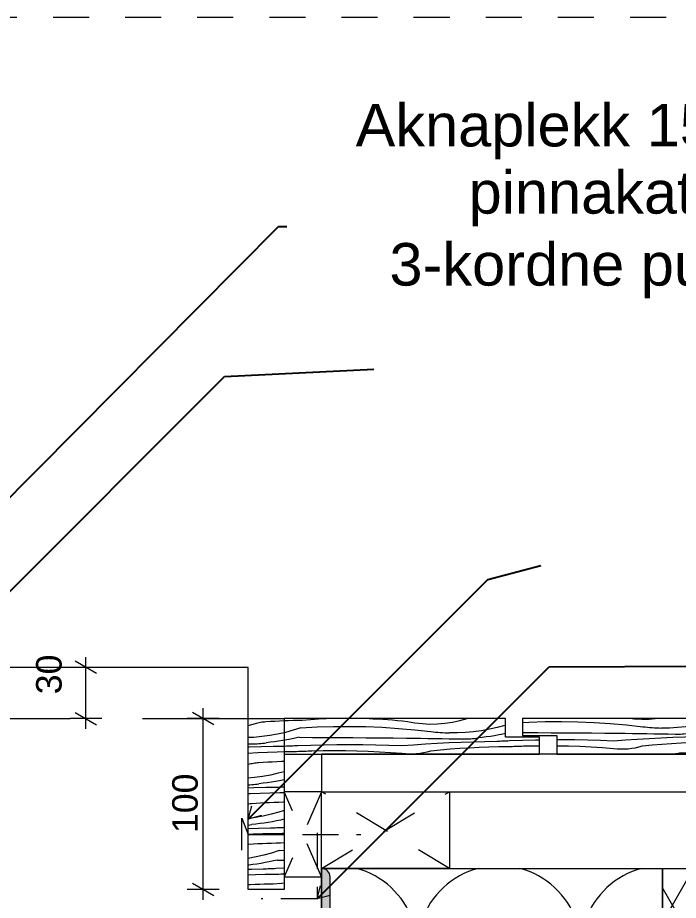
# Model space of a CAD drawing. Header units: millimetres. Extents: x 1959 to 4564, y -1095 to 178.
# Drawn here: x 3506 to 3894, y -340 to 178 of the extents above; entities that cross this region are included whole.
import ezdxf

# ---------------------------------------------------------------- set-up
doc = ezdxf.new("R2010")
doc.units = ezdxf.units.MM
doc.header["$MEASUREMENT"] = 0
for name, pattern in [('Dashed', [42.333333333324, 21.166666666662, -21.166666666662]), ('Hidden Line', [31.749999999993, 21.166666666662, -10.583333333331]), ('Long Dashed', [105.833330154419, 63.49999904632571, -42.3333311080933])]:
    doc.linetypes.add(name, pattern=pattern)
for name, color, linetype, lineweight in [('0_Pen_No__1', 7, 'Continuous', 13), ('2D Drafting - General_Pen_No__1', 7, 'Continuous', 13), ('2D Drafting - General_Pen_No__141', 7, 'Continuous', 20), ('2D Drafting - General_Pen_No__2', 8, 'Continuous', 15), ('Annotation - Label_Pen_No__2', 8, 'Continuous', 15), ('Dimensioning - General_Pen_No__1', 7, 'Continuous', 13), ('Structural - Bearing_Pen_No__1', 7, 'Continuous', 13)]:
    doc.layers.add(name, color=color, linetype=linetype, lineweight=lineweight)
for name, color, linetype, lineweight, true_color in [('0_Pen_No__61', 7, 'Continuous', 20, 0x6a6a6a), ('2D Drafting - General_Pen_No__145', 7, 'Continuous', 20, 0x0077b0), ('2D Drafting - General_Pen_No__161', 7, 'Continuous', 13, 0x6a6a6a), ('2D Drafting - General_Pen_No__61', 7, 'Continuous', 20, 0x6a6a6a), ('Structural - Bearing_Pen_No__161', 7, 'Continuous', 13, 0x6a6a6a)]:
    doc.layers.add(name, color=color, linetype=linetype, lineweight=lineweight, true_color=true_color)
doc.layers.add('Dimensioning - General', color=7, linetype='Continuous')
doc.styles.add('GENERATED_STYLE_1', font='')
doc.styles.get('GENERATED_STYLE_1').set_extended_font_data('Arial')
doc.dimstyles.new('GENERATED_STYLE__1', dxfattribs={"dimtxt": 15, "dimasz": 9.500000000000002, "dimexe": 0.18, "dimexo": 0.0625, "dimgap": 0, "dimtad": 1, "dimdec": 0, "dimzin": 0, "dimdsep": 46, "dimtxsty": 'GENERATED_STYLE_1', "dimblk": 'ARROWHEAD_2', "dimblk1": 'ARROWHEAD_2', "dimblk2": 'ARROWHEAD_2', "dimcen": 0.09, "dimse1": 1, "dimse2": 1, "dimclrd": 7, "dimclre": 7, "dimclrt": 7, "dimadec": 0, "dimazin": 0, "dimtfac": 1, "dimtdec": 4, "dimtmove": 2, "dimatfit": 3, "dimfxl": 0, "dimtolj": 1, "dimtzin": 0, "dimarcsym": 0})
doc.dimstyles.new('GENERATED_STYLE__2', dxfattribs={"dimtxt": 15, "dimasz": 9.500000000000002, "dimexe": 0.18, "dimexo": 0.0625, "dimgap": 0, "dimtad": 1, "dimdec": 0, "dimzin": 0, "dimdsep": 46, "dimtxsty": 'GENERATED_STYLE_1', "dimblk": 'ARROWHEAD_2', "dimblk1": 'ARROWHEAD_2', "dimblk2": 'ARROWHEAD_2', "dimcen": 0.09, "dimse1": 1, "dimse2": 1, "dimclrd": 7, "dimclre": 7, "dimclrt": 7, "dimadec": 0, "dimazin": 0, "dimtfac": 1, "dimtdec": 4, "dimtmove": 0, "dimatfit": 3, "dimfxl": 0, "dimtolj": 1, "dimtzin": 0, "dimarcsym": 0})
doc.dimstyles.new('GENERATED_STYLE__3', dxfattribs={"dimtxt": 15, "dimasz": 9.500000000000002, "dimexe": 0.18, "dimexo": 0.0625, "dimgap": 0, "dimtad": 1, "dimtih": 1, "dimtoh": 1, "dimdec": 0, "dimzin": 0, "dimdsep": 46, "dimtxsty": 'GENERATED_STYLE_1', "dimblk": 'ARROWHEAD_2', "dimblk1": 'ARROWHEAD_2', "dimblk2": 'ARROWHEAD_2', "dimcen": 0.09, "dimse1": 1, "dimse2": 1, "dimclrd": 7, "dimclre": 7, "dimclrt": 7, "dimadec": 0, "dimazin": 0, "dimtfac": 1, "dimtdec": 4, "dimtmove": 0, "dimatfit": 3, "dimfxl": 0, "dimtolj": 1, "dimtzin": 0, "dimarcsym": 0})
doc.dimstyles.new('GENERATED_STYLE__4', dxfattribs={"dimtxt": 0.18, "dimasz": 7.6, "dimexe": 0.18, "dimexo": 0.0625, "dimgap": 0, "dimtad": 0, "dimtih": 1, "dimtoh": 1, "dimdec": 4, "dimzin": 0, "dimdsep": 46, "dimcen": 0.09, "dimadec": 0, "dimazin": 0, "dimtfac": 1, "dimtdec": 4, "dimtmove": 0, "dimatfit": 3, "dimldrblk": 'ARROWHEAD_14', "dimfxl": 0, "dimtolj": 1, "dimtzin": 0, "dimarcsym": 0})

# ---------------------------------------------------------------- blocks, each defined once
blk = doc.blocks.new('*X1')
at = {"layer": 'Structural - Bearing_Pen_No__161', "color": 251, "linetype": 'Continuous', "lineweight": 13, "true_color": 0x6a6a6a}
for p, q in [((3730.678534589301, -396.4419198318832), (3701.878517455545, -434.8419069815673)), ((3749.878534589299, -396.4419283987611), (3778.678517455542, -434.8419412490789)), ((3826.678534589291, -396.4419626662727), (3797.878517455535, -434.8419498159568)), ((3845.878534589289, -396.4419712331506), (3874.678517455533, -434.8419840834683))]:
    blk.add_line(p, q, dxfattribs=at)
for centre, radius, start, end in [((3692.278547439621, -367.6419026981318), 47.99999999999903, 323.1300767892644, 75.16331784254915), ((3788.278547439612, -367.6419455325213), 47.99999999999903, 104.8356738154674, 216.8698720809489), ((3788.278547439612, -367.6419455325213), 47.99999999999903, 323.1300767892644, 75.16460451524607), ((3884.278547439602, -367.6419883669108), 47.99999999999903, 104.8343870336753, 216.8698720809489), ((3740.278504605226, -463.6419241153186), 48.0000000000016, 143.1300767892667, 269.9999744351073), ((3740.278504605225, -463.6419241153186), 48.0000000000016, 269.999974435107, 36.86987208094741), ((3836.278504605216, -463.6419669497081), 48.0000000000016, 143.1300767892667, 269.9999744351073), ((3836.278504605216, -463.6419669497081), 48.0000000000016, 4.59853779328452, 36.86987208094741), ((3644.278504605235, -463.6418812809292), 48.0000000000016, 326.1106141732368, 33.88968641848844), ((3836.278504605216, -463.6419669497081), 48.0000000000016, 269.999974435107, 355.4017263631536)]:
    blk.add_arc(centre, radius, start, end, dxfattribs=at)
blk = doc.blocks.new('*X7')
at = {"layer": '2D Drafting - General_Pen_No__161', "color": 251, "linetype": 'Continuous', "lineweight": 13, "true_color": 0x6a6a6a}
for p, q in [((3662.123579217345, -234.4195695404179), (3664.758369976576, -234.3108395510164)), ((3664.758369976576, -234.3108395510164), (3667.420791545399, -234.2198278556168)), ((3667.420791545399, -234.2198278556168), (3670.08379024737, -234.1476499356244)), ((3670.08379024737, -234.1476499356244), (3672.747232855407, -234.0943094020269)), ((3671.942204560736, -238.6598517338737), (3681.492219585207, -238.1500888398378)), ((3672.747232855408, -234.0943094020268), (3677.563301727524, -233.7322785966518)), ((3677.563301727524, -233.7322785966518), (3682.384268426119, -233.4426827126181)), ((3681.492219585207, -238.1500888398378), (3691.051598149039, -237.8656127440251)), ((3682.384268426119, -233.4426827126181), (3686.842647357923, -233.2420735485905)), ((3691.051598149039, -237.8656127440251), (3700.615026430643, -237.8065815796456)), ((3700.615026430643, -237.8065815796456), (3710.177188357291, -237.9730281606605)), ((3710.177188357291, -237.9730281606605), (3719.732768560188, -238.3648599635412)), ((3712.042701789625, -233.2420735485905), (3714.253898846407, -233.3355038045909)), ((3714.253898846407, -233.3355038045909), (3717.151923291132, -233.4841869426458)), ((3717.151923291132, -233.4841869426458), (3720.048486655813, -233.6590384000305)), ((3719.732768560188, -238.3648599635412), (3729.276455329159, -238.9818591787009)), ((3720.048486655813, -233.6590384000305), (3722.94335265296, -233.8600439132175)), ((3722.94335265296, -233.8600439132175), (3725.836285133541, -234.0871870851585)), ((3725.836285133541, -234.0871870851585), (3728.727048106257, -234.3404493866229)), ((3728.727048106257, -234.3404493866229), (3731.615405756781, -234.6198101577094)), ((3731.615405756781, -234.6198101577094), (3734.501122467005, -234.9252466095309)), ((3734.501122467005, -234.9252466095309), (3738.865616053865, -235.7177987668007)), ((3738.865616053865, -235.7177987668007), (3743.272391576676, -236.2250193137837)), ((3743.272391576676, -236.2250193137837), (3747.702815447466, -236.4447635216109)), ((3747.702815447466, -236.4447635216109), (3752.1381540837, -236.3761022249531)), ((3752.1381540837, -236.3761022249531), (3756.559653121277, -236.0193257509)), ((3756.559653121277, -236.0193257509), (3760.948616715385, -235.3759426913419)), ((3760.948616715385, -235.3759426913419), (3765.286486593922, -234.4486735240475)), ((3765.286486593922, -234.4486735240475), (3769.554920529201, -233.2414391094082)), ((3791.770449840566, -237.2465465092184), (3787.234335479828, -238.4917373464769)), ((3792.123579217343, -237.1325726156574), (3791.770449840566, -237.2465465092184)), ((3662.929558697507, -241.3498606988226), (3662.123579217345, -241.5331549951541)), ((3667.465673058245, -240.1046698615641), (3662.929558697507, -241.3498606988226)), ((3671.942204560736, -238.6598517338738), (3667.465673058245, -240.1046698615641)), ((3729.276455329159, -238.9818591787009), (3738.802943565294, -239.8236828315698)), ((3738.802943565294, -239.8236828315698), (3748.30693772992, -240.8898629732476)), ((3748.30693772992, -240.8898629732476), (3749.671789551457, -241.0503310621269)), ((3749.671789551457, -241.0503310621269), (3751.038603364658, -241.1931263783725)), ((3751.038603364658, -241.1931263783725), (3752.407150343468, -241.3182250158105)), ((3752.407150343468, -241.3182250158105), (3753.777201371673, -241.4256060309681)), ((3753.777201371673, -241.4256060309681), (3755.148527081255, -241.5152514465804)), ((3755.148527081255, -241.5152514465804), (3756.520897890795, -241.5871462545994)), ((3756.520897890795, -241.5871462545994), (3757.894084043911, -241.6412784187076)), ((3757.894084043911, -241.6412784187076), (3759.267855647716, -241.6776388763307)), ((3763.974539952987, -241.6517490877906), (3759.270634018558, -241.6618819522825)), ((3768.673383937299, -241.4333482499011), (3763.974539952987, -241.6517490877906)), ((3773.357949319035, -241.0071078258143), (3768.673383937299, -241.4333482499011)), ((3778.019047452824, -240.3738638743278), (3773.357949319035, -241.0071078258143)), ((3782.647535723645, -239.5348584859306), (3778.019047452824, -240.3738638743278)), ((3787.234335479828, -238.4917373464769), (3782.647535723645, -239.5348584859306)), ((3785.644296144244, -243.2957170545756), (3783.2206306083, -243.6805484351096)), ((3788.061356694875, -242.8713727178046), (3785.644296144244, -243.2957170545756)), ((3790.471168125611, -242.4076285104456), (3788.061356694875, -242.8713727178046)), ((3792.123579217343, -242.06157343632), (3790.471168125611, -242.4076285104456)), ((3663.756579912553, -245.7294960701504), (3662.123579217345, -246.0161891762764)), ((3666.166391343289, -245.2657518627914), (3663.756579912553, -245.7294960701504)), ((3668.568311451404, -244.762731370363), (3666.166391343289, -245.2657518627914)), ((3670.961700137167, -244.2205686453177), (3668.568311451404, -244.762731370363)), ((3670.961700137167, -244.2205686453176), (3678.830595728466, -244.271700457173)), ((3677.736671116339, -248.7731835770045), (3685.365564202809, -248.5777224521264)), ((3678.830595728466, -244.271700457173), (3686.69947270025, -244.3256216207461)), ((3685.365564202809, -248.5777224521264), (3692.996097087719, -248.4629066499582)), ((3686.69947270025, -244.3256216207461), (3694.568330063753, -244.3823321292627)), ((3692.996097087719, -248.4629066499582), (3700.627417290077, -248.4287489976889)), ((3694.568330063753, -244.3823321292627), (3702.43716683021, -244.4418319755905)), ((3700.627417290077, -248.4287489976889), (3708.258672240931, -248.475253311402)), ((3702.43716683021, -244.4418319755905), (3710.305982010867, -244.504121152259)), ((3708.258672240931, -248.475253311402), (3715.889009378618, -248.6024143956486)), ((3710.305982010867, -244.504121152259), (3718.174774616972, -244.5691996514352)), ((3715.889009378618, -248.6024143956486), (3723.517576244016, -248.8102180440279)), ((3718.174774616972, -244.5691996514352), (3726.043543659766, -244.6370674649444)), ((3726.043543659766, -244.6370674649444), (3733.912288150498, -244.7077245842675)), ((3731.143520575774, -249.0986410407729), (3738.106584938535, -248.579910769503)), ((3733.912288150498, -244.7077245842675), (3738.091034166706, -244.749348317397)), ((3738.091034166706, -244.749348317397), (3742.269707847023, -244.7976916369654)), ((3738.106584938535, -248.579910769503), (3745.073684253236, -248.1185285490274)), ((3742.269707847023, -244.7976916369654), (3746.448298386101, -244.8527544179652)), ((3745.073684253236, -248.1185285490274), (3752.044346207295, -247.7145256573025)), ((3746.448298386101, -244.8527544179652), (3750.626794978805, -244.9145365180131)), ((3750.626794978805, -244.9145365180131), (3754.805186820243, -244.983037777351)), ((3752.044346207295, -247.7145256573025), (3759.01809824661, -247.3679294824337)), ((3754.805186820243, -244.983037777351), (3758.983463105793, -245.0582580188462)), ((3758.983463105793, -245.0582580188462), (3763.161613031134, -245.1401970479917)), ((3759.01809824661, -247.3679294824337), (3765.994467607597, -247.0787635208183)), ((3763.161613031134, -245.1401970479917), (3767.33962579227, -245.2288546529074)), ((3765.994467607597, -247.0787635208183), (3772.972981349241, -246.847047375553)), ((3767.33962579227, -245.2288546529074), (3768.41564156676, -245.239939702911)), ((3768.41564156676, -245.239939702911), (3769.491621584514, -245.2258036965002)), ((3769.491621584514, -245.2258036965002), (3770.566974762816, -245.1864543991994)), ((3770.566974762816, -245.1864543991994), (3771.641110363301, -245.1219134272924)), ((3771.641110363301, -245.1219134272924), (3772.71343831647, -245.0322162359478)), ((3772.71343831647, -245.0322162359478), (3773.783369545846, -244.9174120997421)), ((3772.972981349241, -246.847047375553), (3779.953166385152, -246.6727967551052)), ((3773.783369545846, -244.9174120997421), (3774.850316291574, -244.7775640855905)), ((3774.850316291574, -244.7775640855905), (3775.913692433309, -244.6127490181003)), ((3778.35606974765, -244.3312726622281), (3775.916470804152, -244.5969920940521)), ((3780.79100598182, -244.0257643037628), (3778.35606974765, -244.3312726622281)), ((3779.953166385152, -246.6727967551052), (3786.934549515643, -246.5560234722477)), ((3783.2206306083, -243.6805484351096), (3780.79100598182, -244.0257643037628)), ((3786.937327886486, -246.5402665481996), (3787.871839312423, -246.4923866240284)), ((3787.871839312423, -246.4923866240284), (3788.80641200728, -246.4457178938998)), ((3788.80641200728, -246.4457178938998), (3789.741044401264, -246.4002604362028)), ((3789.741044401264, -246.4002604362028), (3790.675734924481, -246.3560143272919)), ((3790.675734924481, -246.3560143272919), (3791.610482006938, -246.3129796414869)), ((3791.610482006938, -246.3129796414869), (3792.545284078549, -246.271156451073)), ((3792.545284078549, -246.271156451073), (3793.480139569135, -246.2305448262999)), ((3793.480139569135, -246.2305448262999), (3794.415046908426, -246.1911448353845)), ((3794.415046908426, -246.1911448353846), (3802.04144789866, -245.9150602246588)), ((3802.04144789866, -245.9150602246588), (3809.67034098513, -245.7195990997807)), ((3809.67034098513, -245.7195990997807), (3812.123579217343, -245.6826854897106)), ((3662.123579217345, -249.422613610833), (3662.629772733322, -249.4141468245935)), ((3662.123579217345, -252.6244011390687), (3663.783312564978, -252.5848844987468)), ((3662.632551104165, -249.3983899005453), (3663.567062530101, -249.3505099763742)), ((3663.567062530101, -249.3505099763742), (3664.501635224959, -249.3038412462456)), ((3663.783312564978, -252.5848844987468), (3669.498901582456, -252.5165114944139)), ((3664.501635224959, -249.3038412462456), (3665.436267618943, -249.2583837885486)), ((3665.436267618943, -249.2583837885486), (3666.370958142159, -249.2141376796376)), ((3666.370958142159, -249.2141376796376), (3667.305705224617, -249.1711029938327)), ((3667.305705224617, -249.1711029938327), (3668.240507296228, -249.1292798034187)), ((3668.240507296228, -249.1292798034187), (3669.175362786813, -249.0886681786456)), ((3669.175362786813, -249.0886681786456), (3670.110270126105, -249.0492681877303)), ((3669.498901582456, -252.5165114944139), (3670.608277776301, -252.4669050410628)), ((3670.110270126105, -249.0492681877302), (3677.736671116339, -248.7731835770045)), ((3670.608277776301, -252.4669050410628), (3671.717764572705, -252.4198371295927)), ((3671.717764572705, -252.4198371295927), (3672.82735616283, -252.3753080064324)), ((3672.82735616283, -252.3753080064324), (3673.937046737289, -252.3333179047192)), ((3673.937046737289, -252.3333179047192), (3675.046830486177, -252.2938670442966)), ((3675.046830486177, -252.2938670442966), (3676.156701599103, -252.256955631714)), ((3676.156701599103, -252.256955631714), (3677.266654265215, -252.2225838602251)), ((3677.266654265215, -252.2225838602251), (3678.376682673237, -252.1907519097868)), ((3678.37946104408, -252.1749949857386), (3684.987280234966, -252.0380906223349)), ((3684.987280234966, -252.0380906223349), (3691.596351049679, -251.9911840100503)), ((3691.596351049679, -251.9911840100503), (3698.205447785856, -252.0342838480721)), ((3698.205447785856, -252.0342838480721), (3704.813344736323, -252.1673821432079)), ((3704.813344736323, -252.1673821432079), (3711.418816416421, -252.3904542113686)), ((3711.418816416421, -252.3904542113686), (3718.020637791273, -252.7034586821453)), ((3718.020637791273, -252.7034586821453), (3724.617584502977, -253.1063375064822)), ((3723.517576244016, -248.8102180440279), (3731.143520575774, -249.0986410407729)), ((3724.617584502977, -253.1063375064822), (3731.208433097678, -253.5990159674425)), ((3731.208433097678, -253.5990159674425), (3733.340407922364, -253.8357842181092)), ((3733.340407922364, -253.8357842181092), (3735.48238872436, -253.9510842679734)), ((3737.627460536938, -253.94454389334), (3739.768698414647, -253.8161842085316)), ((3739.768698414647, -253.8161842085316), (3741.899189789144, -253.5664195977241)), ((3741.899189789144, -253.5664195977241), (3744.012056785074, -253.1960563771888)), ((3744.012056785074, -253.1960563771888), (3746.100478423948, -252.7062901922578)), ((3746.100478423948, -252.7062901922578), (3748.157712644336, -252.0987021574164)), ((3748.157712644336, -252.0987021574164), (3753.848012482973, -251.5572961814216)), ((3753.848012482973, -251.5572961814216), (3759.544324785448, -251.0833142860796)), ((3759.544324785448, -251.0833142860796), (3765.245850675405, -250.6768229447349)), ((3765.245850675405, -250.6768229447349), (3770.951790545312, -250.3378791655539)), ((3770.951790545312, -250.3378791655539), (3776.661344168599, -250.0665304835308)), ((3776.661344168599, -250.0665304835308), (3782.373710811892, -249.8628149538204)), ((3782.373710811892, -249.8628149538204), (3788.088089347299, -249.726761146401)), ((3788.088089347299, -249.726761146401), (3793.803678364777, -249.6583881420681)), ((3793.803678364777, -249.6583881420682), (3794.913054558622, -249.6087816887171)), ((3794.913054558622, -249.6087816887171), (3796.022541355027, -249.561713777247)), ((3796.022541355027, -249.561713777247), (3797.132132945151, -249.5171846540867)), ((3797.132132945151, -249.5171846540867), (3798.24182351961, -249.4751945523735)), ((3798.24182351961, -249.4751945523735), (3799.351607268498, -249.4357436919509)), ((3799.351607268498, -249.4357436919509), (3800.461478381424, -249.3988322793683)), ((3800.461478381424, -249.3988322793683), (3801.571431047536, -249.3644605078794)), ((3801.571431047536, -249.3644605078794), (3802.681459455558, -249.3326285574411)), ((3802.684237826401, -249.316871633393), (3809.292057017287, -249.1799672699893)), ((3809.292057017287, -249.1799672699893), (3812.123579217343, -249.1598710843473)), ((3735.48238872436, -253.9510842679734), (3737.627460536938, -253.94454389334))]:
    blk.add_line(p, q, dxfattribs=at)
blk = doc.blocks.new('*X8')
at = {"layer": '2D Drafting - General_Pen_No__161', "color": 251, "linetype": 'Continuous', "lineweight": 13, "true_color": 0x6a6a6a}
for p, q in [((3802.123579216365, -235.4880459913635), (3805.796996367528, -235.2919654874921)), ((3805.796996367528, -235.2919654874921), (3815.356374931361, -235.0074893916794)), ((3815.356374931361, -235.0074893916794), (3824.919803212964, -234.9484582272999)), ((3824.919803212964, -234.9484582272999), (3834.481965139611, -235.1149048083148)), ((3834.481965139611, -235.1149048083148), (3844.037545342509, -235.5067366111955)), ((3844.037545342509, -235.5067366111955), (3853.58123211148, -236.1237358263552)), ((3853.58123211148, -236.1237358263552), (3863.107720347616, -236.9655594792241)), ((3863.107720347616, -236.9655594792241), (3872.611714512241, -238.0317396209019)), ((3866.492708320976, -233.2420744426611), (3867.577168358997, -233.366895961438)), ((3867.577168358997, -233.366895961438), (3872.007592229786, -233.5866401692651)), ((3872.007592229786, -233.5866401692651), (3876.442930866021, -233.5179788726074)), ((3872.611714512241, -238.0317396209019), (3873.976566333778, -238.1922077097812)), ((3873.976566333778, -238.1922077097812), (3875.343380146979, -238.3350030260268)), ((3875.343380146979, -238.3350030260268), (3876.711927125789, -238.4601016634648)), ((3876.442930866021, -233.5179788726074), (3879.862189870439, -233.2420744426611)), ((3897.662726101357, -238.1489844734685), (3892.97816071962, -238.5752248975554)), ((3902.323824235144, -237.515740521982), (3897.662726101357, -238.1489844734685)), ((3906.952312505966, -236.6767351335849), (3902.323824235144, -237.515740521982)), ((3911.539112262149, -235.6336139941311), (3906.952312505966, -236.6767351335849)), ((3916.075226622888, -234.3884231568726), (3911.539112262149, -235.6336139941311)), ((3919.62699970329, -233.2420744426611), (3916.075226622888, -234.3884231568726)), ((3802.123579216365, -241.4070025069353), (3803.135372510787, -241.4135771048273)), ((3803.135372510787, -241.4135771048273), (3811.004249482571, -241.4674982684004)), ((3811.004249482571, -241.4674982684004), (3818.873106846074, -241.524208776917)), ((3818.873106846074, -241.524208776917), (3826.741943612531, -241.5837086232448)), ((3826.741943612531, -241.5837086232448), (3834.610758793188, -241.6459977999133)), ((3834.610758793188, -241.6459977999133), (3842.479551399293, -241.7110762990895)), ((3842.479551399293, -241.7110762990895), (3850.348320442087, -241.7789441125987)), ((3850.348320442087, -241.7789441125987), (3858.21706493282, -241.8496012319218)), ((3858.21706493282, -241.8496012319218), (3862.395810949027, -241.8912249650513)), ((3862.395810949027, -241.8912249650513), (3866.574484629344, -241.9395682846197)), ((3866.574484629344, -241.9395682846197), (3870.753075168422, -241.9946310656195)), ((3870.753075168422, -241.9946310656195), (3874.931571761126, -242.0564131656674)), ((3874.931571761126, -242.0564131656674), (3879.109963602565, -242.1249144250053)), ((3876.711927125789, -238.4601016634648), (3878.081978153994, -238.5674826786224)), ((3878.081978153994, -238.5674826786224), (3879.453303863575, -238.6571280942347)), ((3879.109963602565, -242.1249144250053), (3883.288239888115, -242.2001346665005)), ((3879.453303863575, -238.6571280942347), (3880.825674673116, -238.7290229022537)), ((3880.825674673116, -238.7290229022537), (3882.198860826232, -238.7831550663619)), ((3882.198860826232, -238.7831550663619), (3883.572632430037, -238.819515523985)), ((3883.288239888115, -242.2001346665005), (3887.466389813455, -242.282073695646)), ((3888.279316735308, -238.7936257354448), (3883.57541080088, -238.8037585999367)), ((3887.466389813455, -242.282073695646), (3891.644402574592, -242.3707313005617)), ((3892.97816071962, -238.5752248975554), (3888.279316735308, -238.7936257354448)), ((3891.644402574592, -242.3707313005617), (3892.720418349081, -242.3818163505653)), ((3892.720418349081, -242.3818163505653), (3893.796398366835, -242.3676803441545)), ((3893.796398366835, -242.3676803441545), (3894.871751545138, -242.3283310468537)), ((3894.871751545138, -242.3283310468537), (3895.945887145622, -242.2637900749467)), ((3895.945887145622, -242.2637900749467), (3897.018215098791, -242.1740928836021)), ((3897.018215098791, -242.1740928836021), (3898.088146328167, -242.0592887473964)), ((3898.088146328167, -242.0592887473964), (3899.155093073896, -241.9194407332448)), ((3899.155093073896, -241.9194407332448), (3900.218469215631, -241.7546256657546)), ((3902.660846529971, -241.4731493098823), (3900.221247586473, -241.7388687417064)), ((3905.095782764141, -241.167640951417), (3902.660846529971, -241.4731493098823)), ((3907.525407390621, -240.8224250827639), (3905.095782764141, -241.167640951417)), ((3909.949072926565, -240.4375937022299), (3907.525407390621, -240.8224250827639)), ((3912.366133477196, -240.0132493654588), (3909.949072926565, -240.4375937022299)), ((3914.775944907932, -239.5495051580999), (3912.366133477196, -240.0132493654588)), ((3913.111188789601, -243.587594541554), (3914.045821183585, -243.5421370838571)), ((3914.045821183585, -243.5421370838571), (3914.980511706802, -243.4978909749462)), ((3917.177865016046, -239.0464846656715), (3914.775944907932, -239.5495051580999)), ((3914.980511706802, -243.4978909749462), (3915.915258789259, -243.4548562891412)), ((3915.915258789259, -243.4548562891412), (3916.85006086087, -243.4130330987272)), ((3916.85006086087, -243.4130330987272), (3917.784916351456, -243.3724214739541)), ((3919.571253701809, -238.5043219406262), (3917.177865016046, -239.0464846656715)), ((3917.784916351456, -243.3724214739541), (3918.719823690747, -243.3330214830388)), ((3918.719823690747, -243.3330214830387), (3926.346224680981, -243.0569368723129)), ((3919.571253701809, -238.5043219406261), (3927.440149293108, -238.5554537524815)), ((3926.346224680981, -243.0569368723129), (3933.975117767451, -242.8614757474349)), ((3927.440149293108, -238.5554537524815), (3935.309026264892, -238.6093749160546)), ((3933.975117767451, -242.8614757474349), (3941.605650652361, -242.7466599452667)), ((3935.309026264892, -238.6093749160546), (3943.177883628395, -238.6660854245712)), ((3941.605650652361, -242.7466599452667), (3949.236970854719, -242.7125022929974)), ((3943.177883628395, -238.6660854245712), (3951.046720394852, -238.725585270899)), ((3949.236970854719, -242.7125022929974), (3952.123579067352, -242.7300930739046)), ((3951.046720394852, -238.725585270899), (3952.123579067352, -238.7341096342953)), ((3822.123579365375, -245.5831969543667), (3824.932194072398, -245.5706256453432)), ((3824.932194072398, -245.5706256453432), (3832.563449023251, -245.6171299590563)), ((3832.563449023251, -245.6171299590563), (3840.193786160939, -245.7442910433029)), ((3840.193786160939, -245.7442910433029), (3847.822353026337, -245.9520946916822)), ((3847.822353026337, -245.9520946916822), (3855.448297358094, -246.2405176884272)), ((3855.448297358094, -246.2405176884272), (3862.411361720856, -245.7217874171573)), ((3862.411361720856, -245.7217874171573), (3869.378461035557, -245.2604051966817)), ((3869.378461035557, -245.2604051966817), (3876.349122989616, -244.8564023049568)), ((3872.462489426657, -249.2405788050707), (3878.152789265294, -248.6991728290758)), ((3876.349122989616, -244.8564023049568), (3883.322875028931, -244.509806130088)), ((3878.152789265294, -248.6991728290758), (3883.849101567769, -248.2251909337339)), ((3883.322875028931, -244.509806130088), (3890.299244389919, -244.2206401684726)), ((3883.849101567769, -248.2251909337339), (3889.550627457726, -247.8186995923892)), ((3889.550627457726, -247.8186995923892), (3895.256567327633, -247.4797558132082)), ((3890.299244389919, -244.2206401684726), (3897.277758131563, -243.9889240232073)), ((3895.256567327633, -247.4797558132082), (3900.966120950921, -247.2084071311851)), ((3897.277758131563, -243.9889240232073), (3904.257943167474, -243.8146734027595)), ((3900.966120950921, -247.2084071311851), (3906.678487594213, -247.0046916014747)), ((3904.257943167474, -243.8146734027595), (3911.239326297964, -243.697900119902)), ((3906.678487594213, -247.0046916014747), (3912.39286612962, -246.8686377940553)), ((3911.242104668807, -243.6821431958538), (3912.176616094744, -243.6342632716826)), ((3912.176616094744, -243.6342632716826), (3913.111188789601, -243.587594541554)), ((3912.39286612962, -246.8686377940553), (3918.108455147099, -246.8002647897224)), ((3918.108455147098, -246.8002647897223), (3919.217831340944, -246.7506583363713)), ((3919.217831340944, -246.7506583363713), (3920.327318137347, -246.7035904249011)), ((3920.327318137347, -246.7035904249011), (3921.436909727472, -246.6590613017409)), ((3921.436909727472, -246.6590613017409), (3922.546600301931, -246.6170712000277)), ((3922.546600301931, -246.6170712000277), (3923.656384050819, -246.5776203396051)), ((3923.656384050819, -246.5776203396051), (3924.766255163745, -246.5407089270225)), ((3924.766255163745, -246.5407089270225), (3925.876207829857, -246.5063371555335)), ((3925.876207829857, -246.5063371555335), (3926.986236237879, -246.4745052050953)), ((3926.989014608722, -246.4587482810471), (3933.596833799609, -246.3218439176434)), ((3933.596833799609, -246.3218439176434), (3940.205904614322, -246.2749373053588)), ((3940.205904614322, -246.2749373053588), (3946.815001350498, -246.3180371433805)), ((3946.815001350498, -246.3180371433805), (3953.422898300965, -246.4511354385165)), ((3953.422898300965, -246.4511354385165), (3960.028369981063, -246.6742075066771)), ((3960.028369981063, -246.6742075066771), (3966.630191355915, -246.9872119774538)), ((3966.630191355915, -246.9872119774538), (3972.123579216363, -247.3226959126078)), ((3822.123579365375, -249.1736390701401), (3822.510224568177, -249.1761604957264)), ((3822.510224568177, -249.1761604957264), (3829.118121518644, -249.3092587908623)), ((3829.118121518644, -249.3092587908623), (3835.723593198742, -249.5323308590229)), ((3835.723593198742, -249.5323308590229), (3842.325414573594, -249.8453353297996)), ((3842.325414573594, -249.8453353297996), (3848.922361285298, -250.2482141541365)), ((3848.922361285298, -250.2482141541365), (3855.51320988, -250.7408926150969)), ((3855.51320988, -250.7408926150969), (3857.645184704685, -250.9776608657635)), ((3857.645184704685, -250.9776608657635), (3859.787165506681, -251.0929609156277)), ((3859.787165506681, -251.0929609156277), (3861.932237319259, -251.0864205409943)), ((3861.932237319259, -251.0864205409943), (3864.073475196968, -250.9580608561859)), ((3864.073475196968, -250.9580608561859), (3866.203966571465, -250.7082962453784)), ((3866.203966571465, -250.7082962453784), (3868.316833567396, -250.3379330248432)), ((3868.316833567396, -250.3379330248432), (3870.405255206269, -249.8481668399122)), ((3870.405255206269, -249.8481668399122), (3872.462489426657, -249.2405788050707)), ((3891.143490806005, -253.9867432647196), (3891.914168074485, -253.8140946754542)), ((3891.914168074485, -253.8140946754542), (3892.69043024878, -253.6686023241541)), ((3892.69043024878, -253.6686023241541), (3893.47132073592, -253.550445501998)), ((3893.47132073592, -253.550445501998), (3894.255877239435, -253.459769814413)), ((3894.255877239435, -253.459769814413), (3895.043132945201, -253.3966870016436)), ((3895.043132945201, -253.3966870016436), (3895.832117712847, -253.3612748010538)), ((3895.832117712847, -253.3612748010538), (3898.489656453468, -253.1761813626638)), ((3898.489656453468, -253.1761813626638), (3901.148437896297, -253.0098895164931)), ((3901.148437896297, -253.0098895164931), (3903.808329025238, -252.8624075819515)), ((3903.808329025238, -252.8624075819515), (3906.469196768678, -252.7337429374082)), ((3906.469196768678, -252.7337429374082), (3909.130908006145, -252.6239020198228)), ((3909.130908006145, -252.6239020198228), (3911.793329574969, -252.5328903244232)), ((3911.793329574969, -252.5328903244232), (3914.45632827694, -252.4607124044308)), ((3914.45632827694, -252.4607124044308), (3917.119770884977, -252.4073718708333)), ((3917.119770884977, -252.4073718708332), (3921.935839757093, -252.0453410654582)), ((3921.935839757093, -252.0453410654582), (3926.756806455688, -251.7557451814245)), ((3926.756806455688, -251.7557451814245), (3931.581581602637, -251.5386496577698)), ((3931.581581602637, -251.5386496577698), (3936.409074959235, -251.3941035508617)), ((3936.409074959235, -251.3941035508617), (3941.238195672548, -251.3221395233125)), ((3941.238195672548, -251.3221395233125), (3946.067852521917, -251.3227738365989)), ((3946.067852521917, -251.3227738365989), (3950.896954165533, -251.396006347387)), ((3950.896954165533, -251.396006347387), (3955.724409387045, -251.5418205075648)), ((3955.727187757888, -251.5260635835166), (3958.626436875976, -251.6485662733973)), ((3958.626436875976, -251.6485662733973), (3961.524461320701, -251.7972494114521)), ((3961.524461320701, -251.7972494114521), (3964.421024685382, -251.9721008688369)), ((3964.421024685382, -251.9721008688369), (3967.315890682529, -252.1731063820238)), ((3967.315890682529, -252.1731063820238), (3970.208823163111, -252.4002495539648)), ((3970.208823163111, -252.4002495539648), (3972.123579216363, -252.5680030257529)), ((3822.123579365375, -254.1863641655404), (3825.797170102011, -254.2420735485904)), ((3890.192970907988, -254.2420735485904), (3890.379348153992, -254.1863353359612)), ((3890.379348153992, -254.1863353359612), (3891.143490806005, -253.9867432647196))]:
    blk.add_line(p, q, dxfattribs=at)
blk = doc.blocks.new('*X18')
at = {"layer": '2D Drafting - General_Pen_No__161', "color": 251, "linetype": 'Continuous', "lineweight": 13, "true_color": 0x6a6a6a}
for p, q in [((3641.123579217346, -237.2666721768905), (3645.25014374688, -236.0995624617539)), ((3645.25014374688, -236.0995624617539), (3646.006810124422, -235.8732728671548)), ((3646.006810124422, -235.8732728671548), (3646.770952776435, -235.6736807959132)), ((3646.770952776435, -235.6736807959132), (3647.541630044916, -235.5010322066479)), ((3647.541630044916, -235.5010322066479), (3648.31789221921, -235.3555398553477)), ((3648.31789221921, -235.3555398553477), (3649.09878270635, -235.2373830331916)), ((3649.09878270635, -235.2373830331916), (3649.883339209866, -235.1467073456066)), ((3649.883339209866, -235.1467073456066), (3650.670594915632, -235.0836245328373)), ((3650.670594915632, -235.0836245328373), (3651.459579683277, -235.0482123322474)), ((3651.459579683277, -235.0482123322474), (3654.117118423898, -234.8631188938574)), ((3654.117118423898, -234.8631188938574), (3656.775899866727, -234.6968270476868)), ((3656.775899866727, -234.6968270476868), (3659.435790995668, -234.5493451131452)), ((3659.435790995668, -234.5493451131452), (3662.096658739109, -234.4206804686019)), ((3662.096658739109, -234.4206804686019), (3662.123579217345, -234.4195695404179)), ((3653.714270670502, -243.2319872266735), (3649.053172536714, -243.86523117816)), ((3658.342758941324, -242.3929818382764), (3653.714270670502, -243.2319872266735)), ((3662.123579217345, -241.5331549951541), (3658.342758941324, -242.3929818382764)), ((3644.368607154977, -244.2914716022469), (3641.123579217346, -244.4422995128819)), ((3641.123579217346, -248.0464207805994), (3643.034849009949, -248.0869780052532)), ((3643.034849009949, -248.0869780052532), (3644.110864784438, -248.0980630552568)), ((3644.110864784438, -248.0980630552568), (3645.186844802192, -248.083927048846)), ((3649.053172536714, -243.86523117816), (3644.368607154977, -244.2914716022469)), ((3645.186844802192, -248.083927048846), (3646.262197980495, -248.0445777515452)), ((3646.262197980495, -248.0445777515452), (3647.336333580979, -247.9800367796382)), ((3647.336333580979, -247.9800367796382), (3648.408661534148, -247.8903395882936)), ((3648.408661534148, -247.8903395882936), (3649.478592763524, -247.7755354520879)), ((3649.478592763524, -247.7755354520879), (3650.545539509253, -247.6356874379363)), ((3650.545539509253, -247.6356874379363), (3651.608915650988, -247.4708723704461)), ((3654.051292965328, -247.1893960145738), (3651.611694021831, -247.4551154463979)), ((3656.486229199499, -246.8838876561086), (3654.051292965328, -247.1893960145738)), ((3658.915853825979, -246.5386717874554), (3656.486229199499, -246.8838876561086)), ((3661.339519361922, -246.1538404069214), (3658.915853825979, -246.5386717874554)), ((3662.123579217345, -246.0161891762764), (3661.339519361922, -246.1538404069214)), ((3641.123579217346, -249.9603518302239), (3641.689690825276, -249.9368868731641)), ((3641.123579217346, -253.5241051305531), (3646.64701376299, -253.1960025178998)), ((3641.689690825276, -249.9368868731641), (3648.668204566919, -249.7051707278989)), ((3646.64701376299, -253.1960025178998), (3652.356567386278, -252.9246538358767)), ((3648.668204566919, -249.7051707278989), (3655.648389602831, -249.530920107451)), ((3652.356567386278, -252.9246538358767), (3658.06893402957, -252.7209383061663)), ((3655.648389602831, -249.530920107451), (3662.123579217345, -249.422613610833)), ((3658.06893402957, -252.7209383061663), (3662.123579217345, -252.6244011390687)), ((3646.433579380559, -259.1129337063351), (3647.222564148204, -259.0775215057453)), ((3647.222564148204, -259.0775215057453), (3649.880102888826, -258.8924280673553)), ((3649.880102888826, -258.8924280673553), (3652.538884331655, -258.7261362211846)), ((3652.538884331655, -258.7261362211846), (3655.198775460595, -258.5786542866431)), ((3655.198775460595, -258.5786542866431), (3657.859643204035, -258.4499896420998)), ((3657.859643204035, -258.4499896420998), (3660.521354441502, -258.3401487245143)), ((3660.521354441502, -258.3401487245143), (3662.123579217345, -258.2853785878206)), ((3641.123579217346, -260.0958400191945), (3641.76979458935, -259.9025820406527)), ((3641.76979458935, -259.9025820406527), (3642.533937241362, -259.7029899694111)), ((3642.533937241362, -259.7029899694111), (3643.304614509843, -259.5303413801457)), ((3643.304614509843, -259.5303413801457), (3644.080876684137, -259.3848490288456)), ((3644.080876684137, -259.3848490288456), (3644.861767171277, -259.2666922066895)), ((3644.861767171277, -259.2666922066895), (3645.646323674793, -259.1760165191045)), ((3645.646323674793, -259.1760165191045), (3646.433579380559, -259.1129337063351)), ((3644.816157001641, -267.894540351658), (3641.123579217346, -268.230521556422)), ((3649.477255135429, -267.2612964001714), (3644.816157001641, -267.894540351658)), ((3654.105743406251, -266.4222910117743), (3649.477255135429, -267.2612964001714)), ((3658.692543162434, -265.3791698723205), (3654.105743406251, -266.4222910117743)), ((3662.123579217345, -264.4373297161603), (3658.692543162434, -265.3791698723205)), ((3661.929375808216, -269.2950610362893), (3659.51956437748, -269.7588052436482)), ((3662.123579217345, -269.2543901188175), (3661.929375808216, -269.2950610362893)), ((3641.123579217346, -272.1068783683984), (3642.025182445422, -272.073886925043)), ((3641.123579217346, -273.8443065241751), (3644.431189031847, -273.7344799013966)), ((3642.025182445422, -272.073886925043), (3643.099318045906, -272.0093459531361)), ((3643.099318045906, -272.0093459531361), (3644.171645999076, -271.9196487617914)), ((3644.171645999076, -271.9196487617914), (3645.241577228451, -271.8048446255857)), ((3644.431189031847, -273.7344799013966), (3651.411374067758, -273.5602292809489)), ((3645.241577228451, -271.8048446255857), (3646.30852397418, -271.6649966114341)), ((3646.30852397418, -271.6649966114341), (3647.371900115915, -271.5001815439439)), ((3649.814277430256, -271.2187051880717), (3647.374678486758, -271.4844246198958)), ((3652.249213664425, -270.9131968296065), (3649.814277430256, -271.2187051880717)), ((3651.411374067758, -273.5602292809489), (3658.392757198249, -273.4434559980913)), ((3654.678838290905, -270.5679809609533), (3652.249213664425, -270.9131968296065)), ((3657.102503826849, -270.1831495804193), (3654.678838290905, -270.5679809609533)), ((3659.51956437748, -269.7588052436482), (3657.102503826849, -270.1831495804193)), ((3658.395535569091, -273.4276990740432), (3659.330046995028, -273.379819149872)), ((3659.330046995028, -273.379819149872), (3660.264619689885, -273.3331504197434)), ((3660.264619689885, -273.3331504197434), (3661.19925208387, -273.2876929620465)), ((3661.19925208387, -273.2876929620465), (3662.123579217345, -273.2439374322735)), ((3641.123579217346, -277.3017274495364), (3642.409998227918, -277.2253116913976)), ((3642.409998227918, -277.2253116913976), (3648.119551851205, -276.9539630093745)), ((3648.119551851205, -276.9539630093745), (3653.831918494497, -276.7502474796641)), ((3653.831918494497, -276.7502474796641), (3659.546297029905, -276.6141936722447)), ((3659.546297029905, -276.6141936722447), (3662.123579217345, -276.5833628120079)), ((3641.123579217346, -283.2383490202825), (3641.40930813972, -283.2053256926023)), ((3641.40930813972, -283.2053256926023), (3642.196563845486, -283.142242879833)), ((3642.196563845486, -283.142242879833), (3642.985548613131, -283.1068306792431)), ((3642.985548613131, -283.1068306792431), (3645.643087353752, -282.9217372408531)), ((3645.643087353752, -282.9217372408531), (3648.301868796581, -282.7554453946825)), ((3648.301868796581, -282.7554453946825), (3650.961759925522, -282.6079634601409)), ((3650.961759925522, -282.6079634601409), (3653.622627668963, -282.4792988155976)), ((3653.622627668963, -282.4792988155976), (3656.28433890643, -282.3694578980121)), ((3656.28433890643, -282.3694578980121), (3658.946760475253, -282.2784462026125)), ((3658.946760475253, -282.2784462026125), (3661.609759177224, -282.2062682826202)), ((3661.609759177224, -282.2062682826202), (3662.123579217345, -282.1959780533392)), ((3654.45552762736, -289.4084790458184), (3649.868727871178, -290.4516001852721)), ((3658.991641988099, -288.1632882085598), (3654.45552762736, -289.4084790458184)), ((3662.123579217345, -287.1524431645599), (3658.991641988099, -288.1632882085598)), ((3645.240239600356, -291.2906055736692), (3641.123579217346, -291.8498837122196)), ((3645.577261895182, -295.2480143615696), (3643.137662951684, -295.5137337933936)), ((3649.868727871178, -290.4516001852721), (3645.240239600356, -291.2906055736692)), ((3648.012198129352, -294.9425060031043), (3645.577261895182, -295.2480143615696)), ((3650.441822755832, -294.5972901344511), (3648.012198129352, -294.9425060031043)), ((3652.865488291776, -294.2124587539171), (3650.441822755832, -294.5972901344511)), ((3655.282548842407, -293.788114417146), (3652.865488291776, -294.2124587539171)), ((3657.692360273143, -293.3243702097871), (3655.282548842407, -293.788114417146)), ((3660.094280381258, -292.8213497173587), (3657.692360273143, -293.3243702097871)), ((3662.123579217345, -292.3616624992111), (3660.094280381258, -292.8213497173587)), ((3641.123579217346, -295.818553803636), (3642.071508439106, -295.694305784932)), ((3641.123579217346, -297.7405877524906), (3647.174358532684, -297.5895384544468)), ((3642.071508439106, -295.694305784932), (3643.134884580841, -295.5294907174418)), ((3647.174358532684, -297.5895384544468), (3654.155741663175, -297.4727651715892)), ((3654.158520034018, -297.457008247541), (3655.093031459955, -297.4091283233698)), ((3655.093031459955, -297.4091283233698), (3656.027604154812, -297.3624595932413)), ((3656.027604154812, -297.3624595932413), (3656.962236548797, -297.3170021355443)), ((3656.962236548797, -297.3170021355443), (3657.896927072013, -297.2727560266333)), ((3657.896927072013, -297.2727560266333), (3658.83167415447, -297.2297213408283)), ((3658.83167415447, -297.2297213408283), (3659.766476226082, -297.1878981504144)), ((3659.766476226082, -297.1878981504144), (3660.701331716667, -297.1472865256414)), ((3660.701331716667, -297.1472865256414), (3661.636239055959, -297.107886534726)), ((3661.024870512309, -300.5751298414096), (3662.123579217345, -300.5260003915213)), ((3661.636239055959, -297.1078865347259), (3662.123579217345, -297.0902442524857)), ((3641.123579217346, -301.1143926560142), (3643.882536316132, -300.9832721828723)), ((3643.882536316132, -300.9832721828723), (3649.594902959424, -300.779556653162)), ((3649.594902959424, -300.779556653162), (3655.309281494831, -300.6435028457425)), ((3655.309281494831, -300.6435028457425), (3661.024870512309, -300.5751298414096)), ((3641.123579217346, -306.9707215845004), (3641.406071818679, -306.951046414351)), ((3641.406071818679, -306.951046414351), (3644.064853261508, -306.7847545681803)), ((3644.064853261508, -306.7847545681803), (3646.724744390449, -306.6372726336388)), ((3646.724744390449, -306.6372726336388), (3649.385612133889, -306.5086079890955)), ((3649.385612133889, -306.5086079890955), (3652.047323371356, -306.39876707151)), ((3652.047323371356, -306.39876707151), (3654.709744940179, -306.3077553761104)), ((3654.709744940179, -306.3077553761104), (3657.37274364215, -306.235577456118)), ((3659.231157955516, -310.7477792543673), (3654.754626453026, -312.1925973820577)), ((3657.37274364215, -306.235577456118), (3660.036186250188, -306.1822369225205)), ((3659.231157955517, -310.7477792543672), (3662.123579217345, -310.5933869283425)), ((3660.036186250188, -306.1822369225204), (3662.123579217345, -306.0253245989842)), ((3645.631712336104, -314.48090935877), (3641.123579217346, -315.2980979864465)), ((3650.218512092287, -313.4377882193162), (3645.631712336104, -314.48090935877)), ((3654.754626453026, -312.1925973820577), (3650.218512092287, -313.4377882193162)), ((3641.340246360109, -319.2773235350674), (3641.123579217346, -319.3009227705989)), ((3643.775182594279, -318.9718151766021), (3641.340246360109, -319.2773235350674)), ((3646.204807220759, -318.6265993079489), (3643.775182594279, -318.9718151766021)), ((3648.628472756703, -318.241767927415), (3646.204807220759, -318.6265993079489)), ((3651.045533307334, -317.8174235906439), (3648.628472756703, -318.241767927415)), ((3653.45534473807, -317.3536793832849), (3651.045533307334, -317.8174235906439)), ((3655.857264846184, -316.8506588908566), (3653.45534473807, -317.3536793832849)), ((3653.659911536939, -321.3020652001312), (3654.594658619397, -321.2590305143262)), ((3654.594658619397, -321.2590305143262), (3655.529460691008, -321.2172073239123)), ((3655.529460691008, -321.2172073239123), (3656.464316181594, -321.1765956991393)), ((3658.250653531947, -316.3084961658112), (3655.857264846184, -316.8506588908566)), ((3656.464316181594, -321.1765956991393), (3657.399223520885, -321.1371957082238)), ((3657.399223520885, -321.1371957082238), (3662.123579217345, -320.9661685218672)), ((3658.250653531947, -316.3084961658112), (3662.123579217345, -316.3336623031907)), ((3641.123579217346, -321.6641257204924), (3642.937342997611, -321.6188476279445)), ((3641.123579217346, -324.9598705490825), (3645.357887424351, -324.8088658266598)), ((3642.937342997611, -321.6188476279445), (3649.918726128102, -321.5020743450871)), ((3645.357887424351, -324.8088658266598), (3651.072265959758, -324.6728120192404)), ((3649.921504498945, -321.4863174210389), (3650.856015924881, -321.4384374968677)), ((3650.856015924881, -321.4384374968677), (3651.790588619739, -321.3917687667391)), ((3651.072265959758, -324.6728120192404), (3656.787854977236, -324.6044390149075)), ((3651.790588619739, -321.3917687667391), (3652.725221013723, -321.3463113090422)), ((3652.725221013723, -321.3463113090422), (3653.659911536939, -321.3020652001312)), ((3656.787854977236, -324.6044390149074), (3657.897231171082, -324.5548325615563)), ((3657.897231171082, -324.5548325615563), (3659.006717967486, -324.5077646500862)), ((3659.006717967486, -324.5077646500862), (3660.11630955761, -324.4632355269259)), ((3660.11630955761, -324.4632355269259), (3661.226000132069, -324.4212454252127)), ((3661.226000132069, -324.4212454252127), (3662.123579217345, -324.3893380673632)), ((3641.123579217346, -330.7422192741863), (3642.487728855376, -330.6665818071366)), ((3642.487728855376, -330.6665818071366), (3645.148596598816, -330.5379171625933)), ((3645.148596598816, -330.5379171625933), (3647.810307836283, -330.4280762450078)), ((3647.810307836283, -330.4280762450078), (3650.472729405106, -330.3370645496083)), ((3650.472729405106, -330.3370645496083), (3653.135728107077, -330.2648866296158)), ((3653.135728107077, -330.2648866296158), (3655.799170715115, -330.2115460960183)), ((3655.799170715115, -330.2115460960182), (3660.615239587231, -329.8495152906432)), ((3660.615239587231, -329.8495152906432), (3662.123579217345, -329.7589091993933))]:
    blk.add_line(p, q, dxfattribs=at)
blk = doc.blocks.new('*D19')
at = {"layer": 'Dimensioning - General_Pen_No__1', "color": 7, "linetype": 'Continuous', "lineweight": 13}
for p, q in [((3552.086110907827, -206.8505110485907), (3539.586110907827, -199.6336360485907)), ((3545.836110907827, -203.2420735485907), (3545.836110907827, -197.1295735485907)), ((3555.211110907827, -203.2420735485907), (3536.461110907827, -203.2420735485907)), ((3545.836110907827, -233.2420735484004), (3545.836110907827, -203.2420735485907)), ((3539.586110907827, -229.6336360484004), (3552.086110907827, -236.8505110484004)), ((3555.211110907827, -233.2420735484004), (3536.461110907827, -233.2420735484004)), ((3545.836110907827, -239.3545735484004), (3545.836110907827, -233.2420735484004))]:
    blk.add_line(p, q, dxfattribs=at)
at = {"layer": 'Dimensioning - General_Pen_No__1', "color": 7, "lineweight": 13, "insert": (3531.755550583071, -218.9795225358983), "char_height": 15, "attachment_point": 7, "rotation": 90, "style": 'GENERATED_STYLE_1'}
blk.add_mtext('\\A1;{\\pql;\\fArial|b0|i0|c0|p34;30}', dxfattribs=at)
blk = doc.blocks.new('ARROWHEAD_2')
at = {"color": 0, "linetype": 'Continuous', "lineweight": 0}
for p, q in [((-0.3781315, -0.655), (0.3781315, 0.655)), ((0, 0), (-1, 0))]:
    blk.add_line(p, q, dxfattribs=at)
blk = doc.blocks.new('*D21')
at = {"layer": 'Dimensioning - General_Pen_No__1', "color": 7, "linetype": 'Continuous', "lineweight": 13}
for p, q in [((3614.642763648444, -233.2422262771056), (3614.642763648444, -227.1297262771056)), ((3620.892763648444, -236.8506637771056), (3608.392763648444, -229.6337887771056)), ((3624.017763648444, -233.2422262771056), (3605.267763648444, -233.2422262771056)), ((3614.642763648444, -333.5670909071334), (3614.642763648444, -233.2422262771056)), ((3608.392763648444, -329.9586534071335), (3620.892763648444, -337.1755284071334)), ((3624.017763648444, -333.5670909071334), (3605.267763648444, -333.5670909071334)), ((3614.642763648444, -339.6795909071334), (3614.642763648444, -333.5670909071334))]:
    blk.add_line(p, q, dxfattribs=at)
at = {"layer": 'Dimensioning - General_Pen_No__1', "color": 7, "lineweight": 13, "insert": (3611.642763715499, -300.4790087411311), "char_height": 15, "attachment_point": 7, "rotation": 90, "style": 'GENERATED_STYLE_1'}
blk.add_mtext('\\A1;{\\pql;\\fArial|b0|i0|c0|p34;100}', dxfattribs=at)
blk = doc.blocks.new('*D22')
at = {"layer": 'Dimensioning - General_Pen_No__1', "color": 7, "linetype": 'Continuous', "lineweight": 13}
for p, q in [((3687.732046892665, -443.9829777532088), (3680.515171892665, -456.4829777532088)), ((3684.123609392665, -459.6079777532088), (3684.123609392665, -440.8579777532088)), ((3880.515232107585, -456.4829777532088), (3887.732107107585, -443.9829777532088)), ((3884.123669607585, -459.6079777532088), (3884.123669607585, -440.8579777532088)), ((3678.011109392665, -450.2329777532088), (3684.123609392665, -450.2329777532088)), ((3684.123609392665, -450.2329777532088), (3884.123669607585, -450.2329777532088)), ((3884.123669607585, -450.2329777532088), (3890.236169607585, -450.2329777532088))]:
    blk.add_line(p, q, dxfattribs=at)
at = {"layer": 'Dimensioning - General_Pen_No__1', "color": 7, "lineweight": 13, "insert": (3767.049289351113, -447.2329778202641), "char_height": 15, "attachment_point": 7, "style": 'GENERATED_STYLE_1'}
blk.add_mtext('\\A1;{\\pql;\\fArial|b0|i0|c0|p34;200}', dxfattribs=at)
blk = doc.blocks.new('ARROWHEAD_14')
at = {"color": 0, "linetype": 'Continuous', "lineweight": 0}
blk.add_line((0, 0), (-1, 0), dxfattribs=at)
at = {"color": 0, "linetype": 'Continuous', "lineweight": 0, "flags": 128}
blk.add_lwpolyline([(-0.9093, 0.525), (0, 0), (-0.9093, -0.525)], dxfattribs=at)

msp = doc.modelspace()

# ---------------------------------------------------------------- hatches: boundary and pattern name
at = {"layer": '2D Drafting - General_Pen_No__61', "linetype": 'Continuous', "lineweight": 0, "true_color": 0x1a1a1a}
msp.add_hatch(color=250, dxfattribs=at).paths.add_polyline_path([(3684.123609392665, -321.2422892622131), (3684.124011131931, -521.2421641535965), (3694.124011131922, -521.2421641535965), (3884.124011131005, -521.2417353756651, 0.414213562373095), (3879.124011131929, -516.2421641535868), (3694.124011131922, -516.2421641535868, -0.414213562373095), (3689.124011131926, -511.2421641535914), (3689.124011131926, -326.2425840500667, 0.414213562373095)])
at = {"layer": 'Structural - Bearing_Pen_No__1', "linetype": 'Continuous', "lineweight": 13}
h = msp.add_hatch(dxfattribs=at)
h.set_pattern_fill('Batt_Insulation_0001', style=0, pattern_type=2)
h.set_pattern_definition([(60.00010885639066, (4022.502357610658, -521.2414966724772), (-22.08368009483269, 12.74999999995904), []), (120.0001088563113, (4022.502357610658, -521.2414966724772), (22.0836154981737, 12.74999999995919), [])])
h.paths.add_polyline_path([(4563.652059295229, -321.24015298111), (4563.652520335124, -521.2401258296348), (3884.124148600262, -521.241847212476), (3884.123623968619, -321.2418034834412)])

# ---------------------------------------------------------------- linework, layer by layer
at = {"layer": '0_Pen_No__1', "color": 7, "linetype": 'Dashed', "lineweight": 13}
msp.add_lwpolyline([(4563.650952587517, -1094.546075169446), (4563.650952587517, 178.2298867448957), (1959.267397636138, 178.2298867448957), (1959.267397636138, -1094.546075169446)], dxfattribs=at)
at = {"layer": '0_Pen_No__61', "color": 251, "linetype": 'Hidden Line', "lineweight": 20, "true_color": 0x6a6a6a}
msp.add_lwpolyline([(3637.330390172035, -310.5349133583407), (3637.330390172035, -291.7930833997834), (3641.123579217346, -301.2412266806611), (3707.234936295858, -301.2412266806611)], dxfattribs=at)
at = {"layer": '2D Drafting - General_Pen_No__1', "color": 7, "linetype": 'Dashed', "lineweight": 13}
for points in [[(3684.123660886157, -276.2412266806611), (3662.123579217345, -326.2412266806612), (3684.123660886157, -326.2412266806612), (3662.123579217345, -276.2412266806611)], [(3684.123716746394, -321.2434601767144), (3759.123716746394, -276.2412266806611), (3759.123716746394, -321.2434601767144), (3684.123716746394, -276.2412266806611)]]:
    msp.add_lwpolyline(points, dxfattribs=at)
at = {"layer": '2D Drafting - General_Pen_No__1', "color": 7, "linetype": 'Continuous', "lineweight": 13, "flags": 128}
msp.add_lwpolyline([(3684.123609392665, -321.2422892622131), (3684.124011131931, -521.2421641535965), (3694.124011131922, -521.2421641535965), (3884.124011131005, -521.2417353756651, 0.414213562373095), (3879.124011131929, -516.2421641535868), (3694.124011131922, -516.2421641535868, -0.414213562373095), (3689.124011131926, -511.2421641535914), (3689.124011131926, -326.2425840500667, 0.414213562373095)], format="xyb", close=True, dxfattribs=at)
at = {"layer": '2D Drafting - General_Pen_No__141', "color": 7, "linetype": 'Continuous', "lineweight": 20, "flags": 128}
for points in [[(3641.123579217346, -233.2420735485905), (3662.123579217345, -233.2420735485905), (3662.123579217345, -333.5670909071334), (3641.123579217346, -333.5670909071334)], [(3792.123579217343, -233.2420735485905), (3662.123579217345, -233.2420735485905), (3662.123579217345, -247.2420735485907), (3662.123579217345, -254.2420735485904), (3791.369904587488, -254.2420735485904), (3812.123579217343, -254.2420735485904), (3812.123579217343, -244.2416913334413), (3792.123579217343, -244.2416913334413)], [(3802.123579216365, -233.2420744426611), (3802.123579216365, -243.241691333441), (3822.123579365375, -243.241691333441), (3822.123579365375, -254.2420735485904), (3951.369903990462, -254.2420735485904), (3972.123579216363, -254.2420735485904), (3972.123579216363, -244.2420747406842), (3952.123579067352, -244.2420747406842), (3952.123579067352, -233.2420744426611)]]:
    msp.add_lwpolyline(points, close=True, dxfattribs=at)
at = {"layer": '2D Drafting - General_Pen_No__141', "color": 7, "linetype": 'Continuous', "lineweight": 20}
for points in [[(3684.123660886157, -276.2412266806611), (3662.123579217345, -276.2412266806611), (3662.123579217345, -326.2412266806612), (3684.123660886157, -326.2412266806612)], [(3684.123716746394, -321.2434601767144), (3684.123716746394, -276.2412266806611), (3759.123716746394, -276.2412266806611), (3759.123716746394, -321.2434601767144)]]:
    msp.add_lwpolyline(points, close=True, dxfattribs=at)
at = {"layer": '2D Drafting - General_Pen_No__145', "color": 144, "linetype": 'Hidden Line', "lineweight": 20, "true_color": 0x0077b0}
msp.add_lwpolyline([(3681.445801342374, -300.2422767115686), (3681.445801342374, -339.1101811190054), (3648.623530524155, -339.1101811190054)], dxfattribs=at)
at = {"layer": '2D Drafting - General_Pen_No__2', "color": 8, "linetype": 'Continuous', "lineweight": 15}
msp.add_lwpolyline([(3641.123579217346, -333.5670909071334), (3641.123579217346, -203.2420735485907), (3261.460982969443, -203.2420735485907)], dxfattribs=at)
at = {"layer": 'Structural - Bearing_Pen_No__1', "color": 7, "linetype": 'Long Dashed', "lineweight": 13}
msp.add_line((3261.460858921131, -233.2430271992867), (3641.123530524155, -233.2420735484004), dxfattribs=at)
at = {"layer": 'Structural - Bearing_Pen_No__1', "color": 7, "linetype": 'Continuous', "lineweight": 13}
msp.add_lwpolyline([(4563.652059295229, -254.2417660504692), (3684.123716746394, -254.2417660504692), (3684.123716746394, -276.2417660504694), (4563.652059295229, -276.2417660504694)], close=True, dxfattribs=at)
at = {"layer": 'Structural - Bearing_Pen_No__1', "color": 7, "linetype": 'Continuous', "lineweight": 13, "flags": 128}
for points in [[(3884.123669607585, -321.2418034833302), (3884.124130647641, -521.241845746987), (3684.124134024361, -521.2423523874401), (3684.123609392665, -321.2422892622131)], [(4563.652059295229, -321.24015298111), (4563.652520335124, -521.2401258296348), (3884.124148600262, -521.241847212476), (3884.123623968619, -321.2418034834412)]]:
    msp.add_lwpolyline(points, close=True, dxfattribs=at)

# ---------------------------------------------------------------- block references
at = {"layer": '2D Drafting - General_Pen_No__161', "color": 251, "linetype": 'Continuous', "lineweight": 13, "true_color": 0x6a6a6a}
for name in ['*X18', '*X7', '*X8']:
    msp.add_blockref(name, (0, 0), dxfattribs=at)
at = {"layer": 'Structural - Bearing_Pen_No__161', "color": 251, "linetype": 'Continuous', "lineweight": 13, "true_color": 0x6a6a6a}
msp.add_blockref('*X1', (0, 0), dxfattribs=at)

# ---------------------------------------------------------------- texts
at = {"layer": 'Annotation - Label_Pen_No__2', "color": 8, "linetype": 'Continuous', "lineweight": 15, "attachment_point": 9, "style": 'GENERATED_STYLE_1'}
for s, insert, char_height, width, rotation, line_spacing_factor in [('\\A1;{\\pqr;\\fArial|b0|i0|c0|p34;Aknaplekk 15° kalde all, kuumtsingitud teras, 0,6mm, pinnakate PURAL, toon RAL 7016 (Antratsiithall)}', (4523.584400558164, 55.64500888322332), 25.00000000000001, 859.8445837794646, 359.9999718948046, 0.9463836382739468), ('\\A1;{\\pqr;\\fArial|b0|i0|c0|p34; \\fArial|b0|i0|c0|p34;3-kordne puitalumiiniumprofiilil aken, välimine raami toon väljast RAL 7016 (Antratsiithall)}', (4523.584539964957, -28.04775737727766), 25, 808.7999218415591, 359.99997189480143, 0.9943764549787686)]:
    msp.add_mtext(s, dxfattribs=dict(at, insert=insert, char_height=char_height, width=width, rotation=rotation, line_spacing_factor=line_spacing_factor))

# ---------------------------------------------------------------- dimensions: what is measured, and where the dimension line sits
at = {"layer": 'Dimensioning - General', "color": 7, "linetype": 'Continuous', "lineweight": 13}
for base, p1, p2, dimstyle, picture, middle in [((3545.836110907827, -203.2420735485907), (3641.123530524155, -233.2420735484004), (3641.123579217346, -203.2420735485907), 'GENERATED_STYLE__1', '*D19', (3524.255550583072, -207.544198012354)), ((3614.642763648444, -233.2422262771056), (3641.123579217346, -333.5670909071334), (3580.319950235133, -233.2422262771056), 'GENERATED_STYLE__2', '*D21', (3604.142763715499, -283.3260588597682))]:
    dim = msp.add_linear_dim(base=base, p1=p1, p2=p2, angle=90, dimstyle=dimstyle, dxfattribs=at)
    dim.commit()
    dim.dimension.update_dxf_attribs({"geometry": picture, "text_midpoint": middle, "dimtype": 160, "text_rotation": 90})
dim = msp.add_linear_dim(base=(3884.123669607585, -450.2329777532088), p1=(3684.123609392665, -321.2422892622131), p2=(3884.123669607585, -321.2418034833302), dimstyle='GENERATED_STYLE__3', dxfattribs=at)
dim.commit()
dim.dimension.update_dxf_attribs({"geometry": '*D22', "text_midpoint": (3784.202239232476, -439.7329778202641), "dimtype": 160})

# ---------------------------------------------------------------- leaders
at = {"layer": 'Annotation - Label_Pen_No__2', "color": 8, "linetype": 'Continuous', "lineweight": 15, "annotation_type": 0, "has_hookline": 1, "hookline_direction": 0}
for points, text_width, horizontal_direction in [([(3317.450351223136, -288.2435437848514), (3658.931508521814, 55.64543066123591), (3663.739816778803, 55.64543066123591)], 815.7250000000005, (0.9999999999998797, -4.905281960849662e-07, 0)), ([(3317.450570925855, -342.2434367239633), (3627.193241430096, -32.50076621972043), (3714.784618123495, -28.04736063806575)], 806.3, (0.9999999999998797, -4.905282520402066e-07, 0)), ([(3641.123579217346, -292.2431494517981), (3781.754916074848, -151.6118125942962), (3812.860862994349, -143.4689076488295)], 624.475, (0.9999999999998797, -4.905282555929203e-07, 0)), ([(3681.445801342374, -339.1101811190054), (3817.637451664906, -202.9185307964724), (4146.759274591494, -201.15289224002)], 376.825, (0.9999999999998797, -4.905282378293519e-07, 0))]:
    msp.add_leader(points, dimstyle='GENERATED_STYLE__4', dxfattribs=dict(at, text_width=text_width, horizontal_direction=horizontal_direction))

doc.saveas('drawing.dxf')
